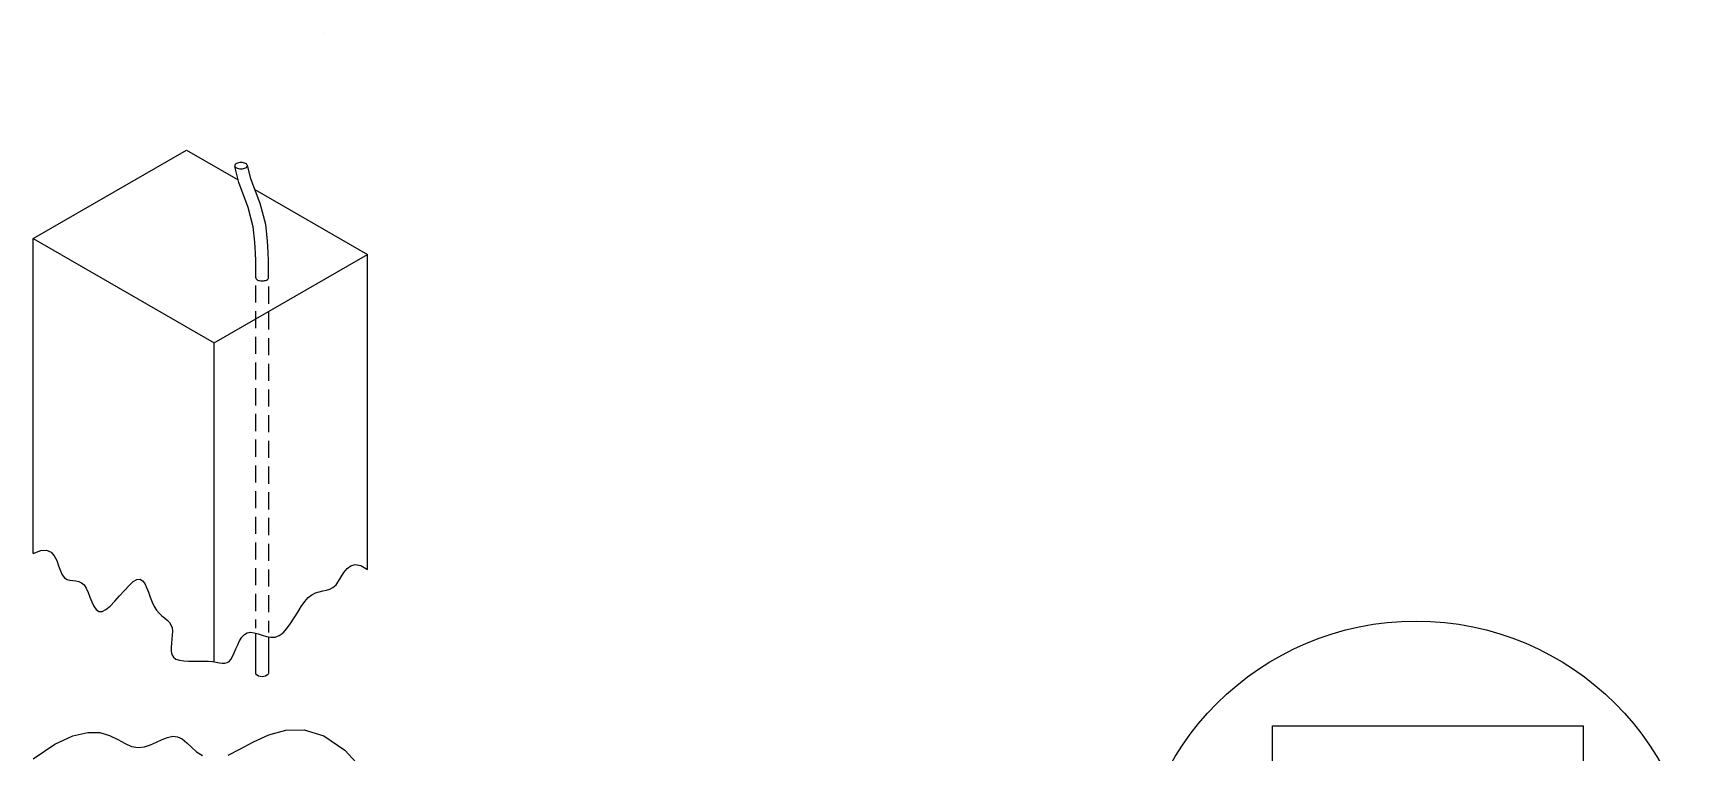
# Model space of a CAD drawing. Extents: x 5721 to 7477, y -2900 to -2449.
# Drawn here: x 5755.3 to 5920.4, y -2520.6 to -2449.2 of the extents above; entities that cross this region are included whole.
import ezdxf

# ---------------------------------------------------------------- set-up
doc = ezdxf.new("R2010")
doc.units = 0
doc.header["$LTSCALE"] = 1.7
doc.header["$MEASUREMENT"] = 0
doc.linetypes.add('DASHEDX2', pattern=[1.5, 1, -0.5])
doc.layers.get('0').update_dxf_attribs({"linetype": 'CONTINUOUS'})
for name, color, linetype in [('C01', 1, 'CONTINUOUS'), ('C02', 2, 'CONTINUOUS'), ('C03', 3, 'CONTINUOUS')]:
    doc.layers.add(name, color=color, linetype=linetype)
picture_1 = doc.add_image_def('image1.bmp', size_in_pixel=(249, 271))

msp = doc.modelspace()

# ---------------------------------------------------------------- linework, layer by layer
at = {"color": 1}
msp.add_circle((5892.43, -2535.48), 27.94, dxfattribs=at)
at = {"layer": 'C01', "linetype": 'DASHEDX2'}
for p, q in [((5777.34, -2474.25), (5777.34, -2508.25)), ((5778.6, -2474.37), (5778.6, -2508.67))]:
    msp.add_line(p, q, dxfattribs=at)
at = {"layer": 'C02'}
for p, q in [((5784.03, -2449.25), (5784.03, -2449.25)), ((5755.29, -2469.61), (5770.49, -2460.83)), ((5770.49, -2460.83), (5775.59, -2463.77)), ((5777.27, -2464.74), (5788.42, -2471.18)), ((5755.29, -2500.85), (5755.29, -2469.61)), ((5755.29, -2469.61), (5773.21, -2479.96)), ((5773.21, -2479.96), (5788.42, -2471.18)), ((5788.42, -2502.42), (5788.42, -2471.18)), ((5773.21, -2511.6), (5773.21, -2479.96))]:
    msp.add_line(p, q, dxfattribs=at)
msp.add_lwpolyline([(5776.52, -2462.37, 0.174532), (5776.48, -2462.27, 0.104234), (5776.34, -2462.15, 0.065017), (5776.15, -2462.09, 0.051167), (5775.89, -2462.06, 0.051167), (5775.64, -2462.09, 0.065017), (5775.45, -2462.15, 0.104234), (5775.3, -2462.27, 0.174532), (5775.26, -2462.37, 0.174532), (5775.3, -2462.48, 0.104234), (5775.45, -2462.6, 0.065017), (5775.64, -2462.66, 0.051167), (5775.89, -2462.69, 0.051167), (5776.15, -2462.66, 0.065017), (5776.34, -2462.6, 0.104234), (5776.48, -2462.48, 0.174532)], format="xyb", close=True, dxfattribs=at)
msp.add_lwpolyline([(5777.35, -2473.49, 0.174532), (5777.39, -2473.6, 0.104234), (5777.54, -2473.72, 0.065017), (5777.73, -2473.78, 0.051167), (5777.98, -2473.81, 0.051167), (5778.23, -2473.78, 0.065017), (5778.42, -2473.72, 0.104234), (5778.57, -2473.6, 0.174532), (5778.61, -2473.49, 0.174532)], format="xyb", dxfattribs=at)
for points in [[(5755.29, -2500.85), (5756.04, -2500.53), (5756.61, -2500.5), (5757.05, -2500.71), (5757.37, -2501.08), (5757.61, -2501.55), (5757.8, -2502.07), (5757.97, -2502.56), (5758.16, -2502.97), (5758.38, -2503.24), (5758.63, -2503.41), (5758.91, -2503.49), (5759.21, -2503.53), (5759.5, -2503.56), (5759.79, -2503.62), (5760.07, -2503.74), (5760.32, -2503.96), (5760.53, -2504.29), (5760.73, -2504.72), (5760.91, -2505.18), (5761.1, -2505.65), (5761.29, -2506.07), (5761.52, -2506.4), (5761.79, -2506.59), (5762.11, -2506.61), (5762.49, -2506.41), (5762.91, -2506.05), (5763.37, -2505.58), (5763.85, -2505.04), (5764.32, -2504.5), (5764.78, -2504.02), (5765.2, -2503.63), (5765.57, -2503.41), (5765.88, -2503.39), (5766.13, -2503.54), (5766.34, -2503.83), (5766.53, -2504.23), (5766.7, -2504.69), (5766.87, -2505.18), (5767.06, -2505.67), (5767.26, -2506.1), (5767.5, -2506.47), (5767.77, -2506.77), (5768.04, -2507.02), (5768.31, -2507.24), (5768.56, -2507.45), (5768.78, -2507.67), (5768.94, -2507.92), (5769.05, -2508.2), (5769.09, -2508.54), (5769.07, -2508.93), (5769.03, -2509.33), (5768.98, -2509.75), (5768.95, -2510.15), (5768.95, -2510.53), (5769.02, -2510.86), (5769.18, -2511.12), (5769.44, -2511.31), (5769.79, -2511.43), (5770.21, -2511.5), (5770.68, -2511.53), (5771.18, -2511.53), (5771.69, -2511.52), (5772.18, -2511.52), (5772.65, -2511.53), (5773.06, -2511.57), (5773.42, -2511.63), (5773.75, -2511.68), (5774.03, -2511.72), (5774.28, -2511.72), (5774.5, -2511.67), (5774.7, -2511.56), (5774.89, -2511.36), (5775.06, -2511.07), (5775.22, -2510.71), (5775.39, -2510.31), (5775.56, -2509.89), (5775.75, -2509.5), (5775.97, -2509.15), (5776.22, -2508.87), (5776.5, -2508.7), (5776.82, -2508.66), (5777.19, -2508.71), (5777.58, -2508.82), (5777.99, -2508.95), (5778.41, -2509.07), (5778.84, -2509.15), (5779.26, -2509.13), (5779.67, -2508.99), (5780.07, -2508.7), (5780.44, -2508.29), (5780.81, -2507.78), (5781.16, -2507.23), (5781.51, -2506.66), (5781.86, -2506.11), (5782.21, -2505.62), (5782.56, -2505.22), (5782.92, -2504.94), (5783.29, -2504.76), (5783.65, -2504.64), (5784.01, -2504.56), (5784.36, -2504.49), (5784.7, -2504.38), (5785.01, -2504.22), (5785.31, -2503.96), (5785.57, -2503.59), (5785.83, -2503.16), (5786.1, -2502.72), (5786.41, -2502.34), (5786.77, -2502.05), (5787.22, -2501.93), (5787.76, -2502.04), (5788.42, -2502.42)], [(5755.29, -2521.22), (5757.43, -2519.77), (5759.21, -2518.93), (5760.68, -2518.59), (5761.87, -2518.61), (5762.86, -2518.88), (5763.68, -2519.28), (5764.39, -2519.69), (5765.04, -2519.99), (5765.68, -2520.09), (5766.3, -2520.02), (5766.9, -2519.83), (5767.49, -2519.57), (5768.06, -2519.3), (5768.6, -2519.08), (5769.11, -2518.97), (5769.6, -2519.01), (5770.05, -2519.24), (5770.5, -2519.61), (5770.97, -2520.05), (5771.48, -2520.5), (5772.08, -2520.87)], [(5774.6, -2520.84), (5775.77, -2520.26), (5777.12, -2519.52), (5778.64, -2518.82), (5780.32, -2518.36), (5782.14, -2518.33), (5784.11, -2518.92), (5786.2, -2520.35), (5788.42, -2522.79)]]:
    msp.add_lwpolyline(points, dxfattribs=at)
at = {"layer": 'C03'}
for p, q in [((5777.34, -2508.76), (5777.34, -2512.76)), ((5778.6, -2509.11), (5778.6, -2512.76))]:
    msp.add_line(p, q, dxfattribs=at)
for points in [[(5777.25, -2469.96), (5777.1, -2468.45), (5776.6, -2466.52), (5775.66, -2464.05), (5775.26, -2462.45)], [(5778.5, -2469.84), (5778.34, -2468.22), (5777.8, -2466.14), (5776.86, -2463.68), (5776.53, -2462.34)], [(5777.35, -2473.49), (5777.36, -2472.56), (5777.35, -2471.77), (5777.33, -2471.08), (5777.3, -2470.49), (5777.25, -2469.98), (5777.25, -2469.96)], [(5778.61, -2473.49), (5778.61, -2472.56), (5778.61, -2471.75), (5778.59, -2471.03), (5778.55, -2470.4), (5778.5, -2469.84)]]:
    msp.add_lwpolyline(points, dxfattribs=at)
msp.add_arc((5777.97, -2512.17), 0.865, 223.3114, 316.6886, dxfattribs=at)

# ---------------------------------------------------------------- pictures from other files: only their frames are drawn
image = msp.add_image(picture_1, insert=(5878.2, -2551.45), size_in_units=(30.79, 33.51))
image.dxf.flags = 7

doc.saveas('drawing.dxf')
